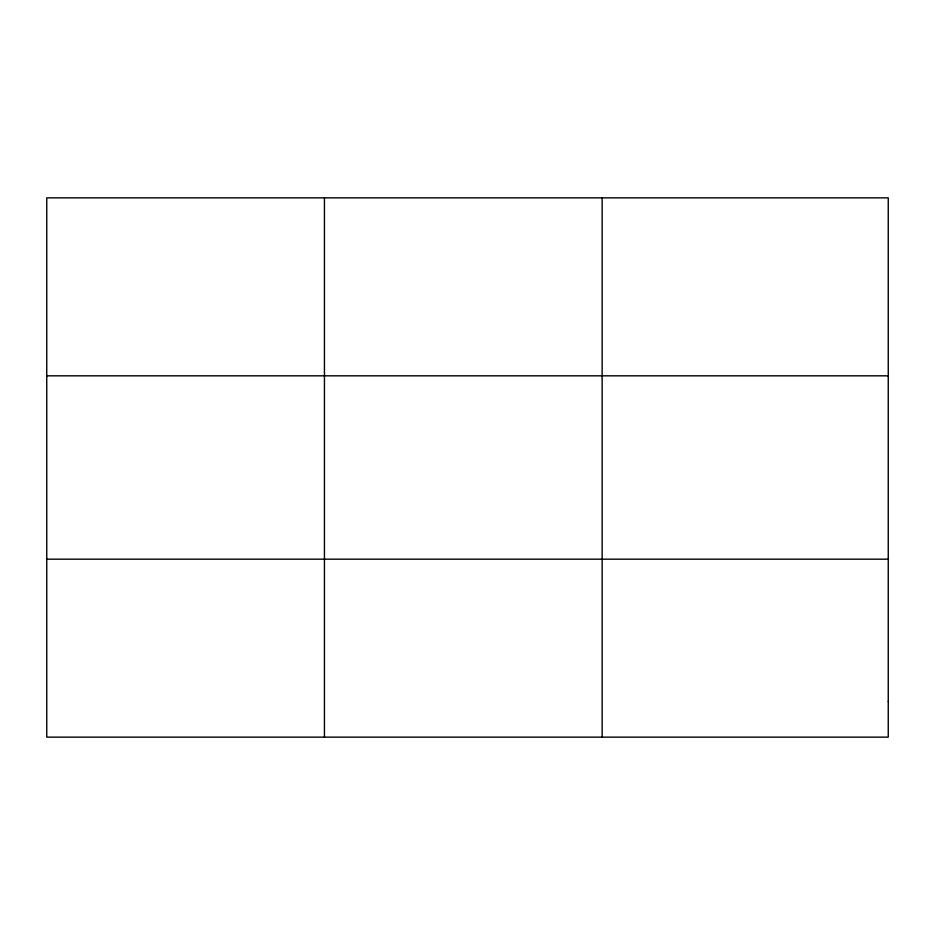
<?xml version="1.0" encoding="UTF-8"?>
<svg xmlns="http://www.w3.org/2000/svg" width="935" height="935" viewBox="0 0 935 935"><rect width="100%" height="100%" fill="white"/><g stroke="black" fill="none" stroke-linecap="round" stroke-linejoin="round"><path stroke-width="1.4" d="M324.445 737.142L324.445 197.858M602.14 737.142L602.14 197.858M46.75 375.823L888.25 375.823M46.75 559.177L888.25 559.177M888.25 701.554L888.25 737.142L46.75 737.142L46.75 197.858L888.25 197.858L888.25 701.554"/></g></svg>
